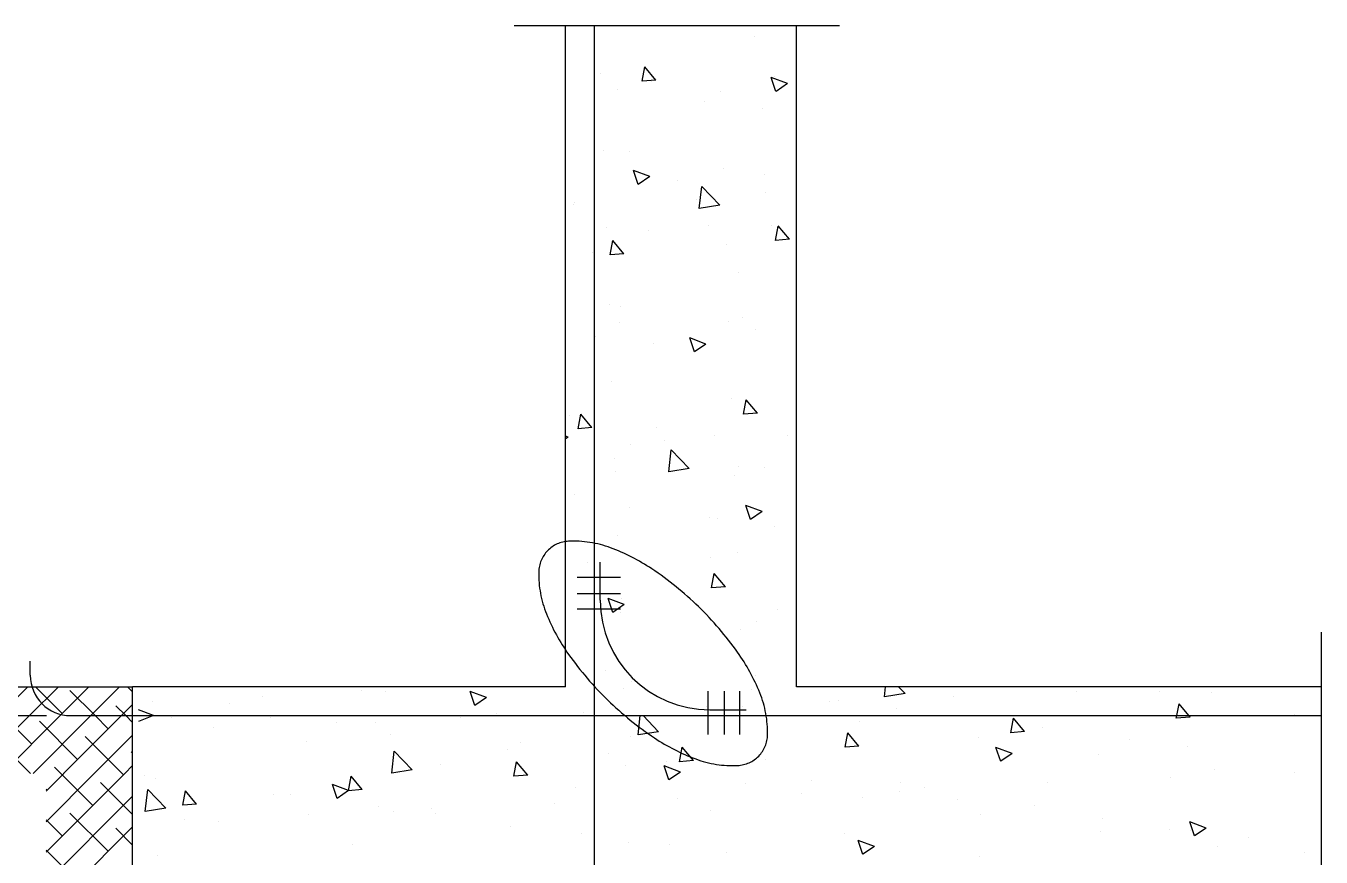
# Model space of a CAD drawing. Header units: millimetres. Extents: x -6629.4 to -6614.2, y -4433.8 to -4416.1.
# Drawn here: x -6618.689 to -6614.201, y -4419.587 to -4416.708 of the extents above; entities that cross this region are included whole.
import ezdxf

# ---------------------------------------------------------------- set-up
doc = ezdxf.new("R2010")
doc.units = ezdxf.units.MM
doc.header["$LTSCALE"] = 10
doc.linetypes.add('DASHDOT', pattern=[1, 0.5, -0.25, 0, -0.25])
doc.layers.add('Termotécnica', color=7, linetype='Continuous')

# ---------------------------------------------------------------- blocks, each defined once
blk = doc.blocks.new('*X1')
at = {"color": 0}
for p, q in [((3330.1, 2513.39), (3335.1, 2518.39)), ((3335.4, 2513.39), (3340.4, 2518.39)), ((3341.08, 2513.76), (3336.45, 2518.39)), ((3340.7, 2513.39), (3345.7, 2518.39)), ((3346.01, 2513.39), (3351.01, 2518.39)), ((3353.26, 2517.5), (3352.36, 2518.39)), ((3346.76, 2513.39), (3342.41, 2517.74)), ((3325.4, 2503.39), (3335.4, 2513.39)), ((3330.7, 2503.39), (3340.7, 2513.39)), ((3335.78, 2508.46), (3330.85, 2513.39)), ((3336.01, 2503.39), (3346.01, 2513.39)), ((3341.31, 2503.39), (3351.31, 2513.39)), ((3349.03, 2511.11), (3346.76, 2513.39)), ((3352.06, 2513.39), (3350.36, 2515.09)), ((3351.31, 2513.39), (3353.26, 2515.33)), ((3353.26, 2512.19), (3352.06, 2513.39)), ((3343.73, 2505.81), (3337.1, 2512.44)), ((3351.45, 2503.39), (3345.06, 2509.79)), ((3346.61, 2503.39), (3353.26, 2510.03)), ((3335.54, 2503.39), (3331.8, 2507.14)), ((3353.26, 2506.89), (3353.01, 2507.14)), ((3340.85, 2503.39), (3339.75, 2504.48)), ((3351.92, 2503.39), (3353.26, 2504.73))]:
    blk.add_line(p, q, dxfattribs=at)

msp = doc.modelspace()

# ---------------------------------------------------------------- linework, layer by layer
at = {"layer": 'Termotécnica', "color": 1, "linetype": 'DASHDOT'}
for p, q in [((-6615.8696, -4416.7083), (-6616.998, -4416.7083)), ((-6614.2013, -4418.8079), (-6614.2013, -4419.996))]:
    msp.add_line(p, q, dxfattribs=at)
at = {"layer": 'Termotécnica', "color": 4}
for p, q in [((-6616.8196, -4418.9971), (-6616.8196, -4416.7083)), ((-6616.0196, -4418.9971), (-6616.0196, -4416.7083)), ((-6625.2196, -4418.9971), (-6618.3196, -4418.9971)), ((-6618.3196, -4419.7971), (-6618.3196, -4418.9971)), ((-6616.8196, -4418.9971), (-6618.3196, -4418.9971)), ((-6614.2013, -4418.9971), (-6616.0196, -4418.9971))]:
    msp.add_line(p, q, dxfattribs=at)
at = {"layer": 'Termotécnica', "color": 6}
for p, q in [((-6616.7196, -4418.6971), (-6616.7196, -4416.7083)), ((-6616.6996, -4418.6971), (-6616.6996, -4418.5653)), ((-6616.7196, -4423.1557), (-6616.7196, -4418.6971)), ((-6618.6744, -4418.9571), (-6618.6744, -4418.9085)), ((-6618.5344, -4419.0971), (-6614.2013, -4419.0971)), ((-6616.3196, -4419.0771), (-6616.1938, -4419.0771))]:
    msp.add_line(p, q, dxfattribs=at)
at = {"layer": 'Termotécnica', "color": 1}
for p, q in [((-6616.1642, -4416.7461), (-6616.1642, -4416.7461)), ((-6616.5541, -4416.8999), (-6616.5449, -4416.8497)), ((-6616.5063, -4416.8957), (-6616.5449, -4416.8497)), ((-6616.6979, -4416.8742), (-6616.6979, -4416.8742)), ((-6616.5063, -4416.8957), (-6616.5541, -4416.8998)), ((-6616.5207, -4416.9013), (-6616.5207, -4416.9013)), ((-6616.0504, -4416.908), (-6616.1064, -4416.8865)), ((-6616.0902, -4416.9349), (-6616.1064, -4416.8865)), ((-6616.0937, -4416.8833), (-6616.0937, -4416.8833)), ((-6616.6407, -4416.9297), (-6616.6407, -4416.9297)), ((-6616.2824, -4416.9342), (-6616.2824, -4416.9342)), ((-6616.0504, -4416.908), (-6616.0901, -4416.9349)), ((-6616.3377, -4416.9696), (-6616.3377, -4416.9696)), ((-6616.1375, -4416.996), (-6616.1375, -4416.996)), ((-6616.6882, -4417.1406), (-6616.6882, -4417.1406)), ((-6616.5977, -4417.1434), (-6616.5977, -4417.1434)), ((-6616.5279, -4417.2301), (-6616.5839, -4417.2086)), ((-6616.5677, -4417.257), (-6616.5839, -4417.2086)), ((-6616.2727, -4417.2005), (-6616.2727, -4417.2005)), ((-6616.5279, -4417.2301), (-6616.5677, -4417.257)), ((-6616.4303, -4417.2452), (-6616.4303, -4417.2452)), ((-6616.3559, -4417.3404), (-6616.3471, -4417.2645)), ((-6616.2848, -4417.3294), (-6616.3471, -4417.2644)), ((-6616.1311, -4417.2234), (-6616.1311, -4417.2234)), ((-6616.365, -4417.3101), (-6616.365, -4417.3101)), ((-6616.1273, -4417.2851), (-6616.1273, -4417.2851)), ((-6616.792, -4417.3281), (-6616.792, -4417.3281)), ((-6616.7894, -4417.319), (-6616.7894, -4417.319)), ((-6616.2848, -4417.3294), (-6616.3559, -4417.3404)), ((-6616.3228, -4417.3991), (-6616.3228, -4417.3991)), ((-6616.1066, -4417.3995), (-6616.1066, -4417.3995)), ((-6616.6785, -4417.4069), (-6616.6785, -4417.4069)), ((-6616.5336, -4417.4176), (-6616.5336, -4417.4176)), ((-6616.0913, -4417.4514), (-6616.0821, -4417.4013)), ((-6616.0435, -4417.4472), (-6616.0821, -4417.4012)), ((-6616.6651, -4417.5016), (-6616.6559, -4417.4515)), ((-6616.6173, -4417.4974), (-6616.6559, -4417.4514)), ((-6616.263, -4417.4669), (-6616.263, -4417.4669)), ((-6616.0435, -4417.4472), (-6616.0913, -4417.4514)), ((-6616.7251, -4417.4942), (-6616.7251, -4417.4942)), ((-6616.6173, -4417.4974), (-6616.6651, -4417.5016)), ((-6616.2198, -4417.5608), (-6616.2198, -4417.5608)), ((-6616.6688, -4417.6732), (-6616.6688, -4417.6732)), ((-6616.6283, -4417.6791), (-6616.6283, -4417.6791)), ((-6616.6328, -4417.7348), (-6616.6328, -4417.7348)), ((-6616.2532, -4417.7332), (-6616.2532, -4417.7332)), ((-6616.2058, -4417.7167), (-6616.2058, -4417.7167)), ((-6616.1618, -4417.7591), (-6616.1618, -4417.7591)), ((-6616.7149, -4417.7834), (-6616.7149, -4417.7834)), ((-6616.3332, -4417.8102), (-6616.3892, -4417.7887)), ((-6616.373, -4417.8371), (-6616.3892, -4417.7888)), ((-6616.5146, -4417.8098), (-6616.5146, -4417.8098)), ((-6616.3332, -4417.8102), (-6616.373, -4417.8371)), ((-6616.659, -4417.9395), (-6616.659, -4417.9395)), ((-6616.2435, -4417.9995), (-6616.2435, -4417.9995)), ((-6616.2023, -4418.0532), (-6616.1931, -4418.003)), ((-6616.1545, -4418.049), (-6616.1931, -4418.003)), ((-6616.8074, -4418.059), (-6616.8074, -4418.059)), ((-6616.7761, -4418.1034), (-6616.7669, -4418.0532)), ((-6616.7283, -4418.0992), (-6616.7669, -4418.0532)), ((-6616.1545, -4418.049), (-6616.2023, -4418.0531)), ((-6616.7283, -4418.0992), (-6616.7761, -4418.1033)), ((-6616.5044, -4418.0989), (-6616.5044, -4418.0989)), ((-6616.8108, -4418.1323), (-6616.8196, -4418.1289)), ((-6616.8108, -4418.1323), (-6616.8196, -4418.1383)), ((-6616.5953, -4418.1564), (-6616.5953, -4418.1564)), ((-6616.4771, -4418.1436), (-6616.4771, -4418.1436)), ((-6616.3042, -4418.1253), (-6616.3042, -4418.1253)), ((-6616.05, -4418.1255), (-6616.05, -4418.1255)), ((-6616.6493, -4418.2058), (-6616.6493, -4418.2058)), ((-6616.462, -4418.2521), (-6616.4532, -4418.1762)), ((-6616.3909, -4418.2411), (-6616.4532, -4418.1762)), ((-6616.6457, -4418.251), (-6616.6457, -4418.251)), ((-6616.3909, -4418.2411), (-6616.462, -4418.2521)), ((-6616.2187, -4418.233), (-6616.2187, -4418.233)), ((-6616.1288, -4418.2365), (-6616.1288, -4418.2365)), ((-6616.2338, -4418.2658), (-6616.2338, -4418.2658)), ((-6616.787, -4418.3321), (-6616.787, -4418.3321)), ((-6616.597, -4418.3746), (-6616.597, -4418.3746)), ((-6616.1386, -4418.3904), (-6616.1946, -4418.3689)), ((-6616.1784, -4418.4172), (-6616.1946, -4418.3689)), ((-6616.3205, -4418.4121), (-6616.3205, -4418.4121)), ((-6616.294, -4418.4145), (-6616.294, -4418.4145)), ((-6616.1386, -4418.3904), (-6616.1784, -4418.4172)), ((-6616.6396, -4418.4721), (-6616.6396, -4418.4721)), ((-6616.0937, -4418.4408), (-6616.0937, -4418.4408)), ((-6616.3179, -4418.5502), (-6616.3179, -4418.5502)), ((-6616.2241, -4418.5321), (-6616.2241, -4418.5321)), ((-6616.745, -4418.5683), (-6616.745, -4418.5683)), ((-6616.3133, -4418.6549), (-6616.3041, -4418.6048)), ((-6616.2655, -4418.6507), (-6616.3041, -4418.6048)), ((-6616.2655, -4418.6507), (-6616.3133, -4418.6549)), ((-6616.6161, -4418.7125), (-6616.6721, -4418.6909)), ((-6616.6559, -4418.7393), (-6616.6721, -4418.691)), ((-6616.626, -4418.6921), (-6616.626, -4418.6921)), ((-6616.3865, -4418.6901), (-6616.3865, -4418.6901)), ((-6616.6161, -4418.7125), (-6616.6559, -4418.7393)), ((-6616.6298, -4418.7384), (-6616.6298, -4418.7384)), ((-6616.0835, -4418.73), (-6616.0835, -4418.73)), ((-6616.1594, -4418.7722), (-6616.1594, -4418.7722)), ((-6616.2143, -4418.7984), (-6616.2143, -4418.7984)), ((-6616.6813, -4418.9391), (-6616.6813, -4418.9391)), ((-6616.1621, -4418.959), (-6616.1621, -4418.959)), ((-6617.5261, -4419.0093), (-6617.5261, -4419.0093)), ((-6617.4433, -4419.0132), (-6617.4433, -4419.0132)), ((-6617.0936, -4419.0345), (-6617.1496, -4419.013)), ((-6617.1334, -4419.0614), (-6617.1496, -4419.0131)), ((-6616.6201, -4419.0048), (-6616.6201, -4419.0048)), ((-6616.5892, -4418.9771), (-6616.5892, -4418.9771)), ((-6616.176, -4419.0056), (-6616.176, -4419.0056)), ((-6615.9837, -4418.9973), (-6615.9838, -4418.9971)), ((-6615.9834, -4418.9971), (-6615.9837, -4418.9973)), ((-6615.7143, -4419.0314), (-6615.7103, -4418.9971)), ((-6615.6431, -4419.0204), (-6615.6655, -4418.9971)), ((-6615.0496, -4419.0123), (-6615.0496, -4419.0123)), ((-6614.7598, -4419.0124), (-6614.7598, -4419.0124)), ((-6618.2515, -4419.0472), (-6618.2515, -4419.0472)), ((-6617.9826, -4419.0556), (-6617.9826, -4419.0556)), ((-6617.8703, -4419.0312), (-6617.8703, -4419.0312)), ((-6617.0936, -4419.0345), (-6617.1334, -4419.0614)), ((-6615.9037, -4419.0484), (-6615.9037, -4419.0484)), ((-6615.8731, -4419.0455), (-6615.8731, -4419.0455)), ((-6615.6431, -4419.0204), (-6615.7143, -4419.0314)), ((-6615.4767, -4419.0304), (-6615.4767, -4419.0304)), ((-6614.7012, -4419.0971), (-6614.6936, -4419.0559)), ((-6614.6591, -4419.0971), (-6614.6936, -4419.0559)), ((-6614.5799, -4419.0172), (-6614.5799, -4419.0172)), ((-6618.2473, -4419.0971), (-6618.2993, -4419.0771)), ((-6618.2473, -4419.0971), (-6618.2993, -4419.1171)), ((-6618.1843, -4419.1048), (-6618.1843, -4419.1048)), ((-6617.8407, -4419.1036), (-6617.8407, -4419.1036)), ((-6617.6796, -4419.0955), (-6617.6796, -4419.0955)), ((-6617.1849, -4419.1026), (-6617.1849, -4419.1026)), ((-6617.0595, -4419.0893), (-6617.0595, -4419.0893)), ((-6616.7578, -4419.0845), (-6616.7578, -4419.0845)), ((-6616.5681, -4419.1639), (-6616.5603, -4419.0971)), ((-6616.4969, -4419.1528), (-6616.5504, -4419.0971)), ((-6616.3308, -4419.0665), (-6616.3308, -4419.0665)), ((-6616.2046, -4419.0647), (-6616.2046, -4419.0647)), ((-6615.6728, -4419.0719), (-6615.6728, -4419.0719)), ((-6615.2767, -4419.1563), (-6615.2675, -4419.1061)), ((-6615.2289, -4419.1521), (-6615.2674, -4419.1061)), ((-6614.7029, -4419.1061), (-6614.7012, -4419.0971)), ((-6614.6551, -4419.1019), (-6614.7029, -4419.106)), ((-6614.6551, -4419.1019), (-6614.6591, -4419.0971)), ((-6614.2932, -4419.0925), (-6614.2932, -4419.0925)), ((-6618.039, -4419.1387), (-6618.039, -4419.1387)), ((-6617.612, -4419.1206), (-6617.612, -4419.1206)), ((-6617.4793, -4419.1219), (-6617.4793, -4419.1219)), ((-6615.8005, -4419.116), (-6615.8005, -4419.116)), ((-6615.1675, -4419.1384), (-6615.1675, -4419.1384)), ((-6617.7177, -4419.1849), (-6617.7177, -4419.1849)), ((-6617.4252, -4419.1635), (-6617.4252, -4419.1635)), ((-6616.9741, -4419.1884), (-6616.9741, -4419.1884)), ((-6616.593, -4419.1694), (-6616.593, -4419.1694)), ((-6616.4969, -4419.1528), (-6616.5681, -4419.1638)), ((-6615.8505, -4419.2065), (-6615.8413, -4419.1563)), ((-6615.8027, -4419.2023), (-6615.8413, -4419.1563)), ((-6615.3898, -4419.1723), (-6615.3898, -4419.1723)), ((-6615.2289, -4419.1521), (-6615.2767, -4419.1562)), ((-6614.8646, -4419.1783), (-6614.8646, -4419.1783)), ((-6617.4219, -4419.2963), (-6617.413, -4419.2203)), ((-6617.3507, -4419.2852), (-6617.413, -4419.2203)), ((-6617.0211, -4419.2147), (-6617.0211, -4419.2147)), ((-6616.6711, -4419.2283), (-6616.6711, -4419.2283)), ((-6616.4243, -4419.2567), (-6616.4151, -4419.2065)), ((-6616.3765, -4419.2525), (-6616.4151, -4419.2065)), ((-6615.8027, -4419.2023), (-6615.8505, -4419.2065)), ((-6615.2717, -4419.2285), (-6615.3278, -4419.207)), ((-6615.3115, -4419.2554), (-6615.3278, -4419.207)), ((-6615.2717, -4419.2285), (-6615.3115, -4419.2553)), ((-6614.9743, -4419.2323), (-6614.9743, -4419.2323)), ((-6614.6643, -4419.2047), (-6614.6643, -4419.2047)), ((-6617.3507, -4419.2852), (-6617.4219, -4419.2963)), ((-6617.2512, -4419.265), (-6617.2512, -4419.265)), ((-6616.9981, -4419.3069), (-6616.9889, -4419.2567)), ((-6616.9503, -4419.3027), (-6616.9889, -4419.2567)), ((-6616.6104, -4419.2711), (-6616.6104, -4419.2711)), ((-6616.4612, -4419.3194), (-6616.4775, -4419.2711)), ((-6616.4214, -4419.2926), (-6616.4775, -4419.2711)), ((-6616.4708, -4419.2546), (-6616.4708, -4419.2546)), ((-6616.3765, -4419.2525), (-6616.4243, -4419.2567)), ((-6616.1264, -4419.2495), (-6616.1264, -4419.2495)), ((-6614.5702, -4419.2835), (-6614.5702, -4419.2835)), ((-6618.6196, -4419.5703), (-6618.3464, -4419.2971)), ((-6618.6196, -4419.4643), (-6618.4525, -4419.2971)), ((-6618.6196, -4419.3582), (-6618.5585, -4419.2971)), ((-6618.4571, -4419.4078), (-6618.5678, -4419.2971)), ((-6618.3196, -4419.4392), (-6618.4306, -4419.3282)), ((-6618.351, -4419.3017), (-6618.3557, -4419.2971)), ((-6618.2774, -4419.3046), (-6618.2774, -4419.3046)), ((-6618.2418, -4419.3135), (-6618.2418, -4419.3135)), ((-6617.5719, -4419.3571), (-6617.5627, -4419.3069)), ((-6617.5241, -4419.3529), (-6617.5627, -4419.3069)), ((-6616.9503, -4419.3027), (-6616.9981, -4419.3069)), ((-6616.4214, -4419.2926), (-6616.4612, -4419.3194)), ((-6615.9656, -4419.3212), (-6615.9656, -4419.3212)), ((-6615.6599, -4419.3296), (-6615.6599, -4419.3296)), ((-6615.1488, -4419.3296), (-6615.1488, -4419.3296)), ((-6614.7218, -4419.3115), (-6614.7218, -4419.3115)), ((-6614.2947, -4419.2935), (-6614.2947, -4419.2935)), ((-6618.6162, -4419.3548), (-6618.6196, -4419.3513)), ((-6618.2757, -4419.4287), (-6618.2668, -4419.3527)), ((-6618.2045, -4419.4176), (-6618.2668, -4419.3527)), ((-6618.1457, -4419.4073), (-6618.1365, -4419.3571)), ((-6618.0979, -4419.4031), (-6618.1365, -4419.3571)), ((-6617.831, -4419.3699), (-6617.831, -4419.3699)), ((-6617.7721, -4419.3712), (-6617.7721, -4419.3712)), ((-6617.5712, -4419.3566), (-6617.6272, -4419.3351)), ((-6617.6109, -4419.3835), (-6617.6272, -4419.3352)), ((-6617.5712, -4419.3566), (-6617.6109, -4419.3835)), ((-6617.5241, -4419.3529), (-6617.5719, -4419.3571)), ((-6616.7846, -4419.3451), (-6616.7846, -4419.3451)), ((-6616.1949, -4419.3311), (-6616.1949, -4419.3311)), ((-6616.003, -4419.3657), (-6616.003, -4419.3657)), ((-6615.6626, -4419.3611), (-6615.6626, -4419.3611)), ((-6615.5759, -4419.3476), (-6615.5759, -4419.3476)), ((-6618.6196, -4419.6764), (-6618.3196, -4419.3764)), ((-6618.2045, -4419.4176), (-6618.2756, -4419.4287)), ((-6618.0979, -4419.4031), (-6618.1457, -4419.4073)), ((-6617.4691, -4419.411), (-6617.4691, -4419.411)), ((-6617.2841, -4419.4198), (-6617.2841, -4419.4198)), ((-6616.8571, -4419.4018), (-6616.8571, -4419.4018)), ((-6616.43, -4419.3837), (-6616.43, -4419.3837)), ((-6615.7908, -4419.3823), (-6615.7908, -4419.3823)), ((-6615.4623, -4419.3874), (-6615.4623, -4419.3874)), ((-6615.1933, -4419.4097), (-6615.1933, -4419.4097)), ((-6618.5632, -4419.5139), (-6618.6196, -4419.4574)), ((-6618.4041, -4419.5669), (-6618.5366, -4419.4343)), ((-6618.1382, -4419.4559), (-6618.1382, -4419.4559)), ((-6618.0233, -4419.4649), (-6618.0233, -4419.4649)), ((-6617.7112, -4419.4378), (-6617.7112, -4419.4378)), ((-6617.4155, -4419.4298), (-6617.4155, -4419.4298)), ((-6617.2689, -4419.4374), (-6617.2689, -4419.4374)), ((-6616.3181, -4419.4252), (-6616.3181, -4419.4252)), ((-6615.38, -4419.4386), (-6615.38, -4419.4386)), ((-6614.9571, -4419.4539), (-6614.9571, -4419.4539)), ((-6614.5996, -4419.4865), (-6614.6556, -4419.465)), ((-6614.6394, -4419.5134), (-6614.6556, -4419.465)), ((-6618.6196, -4419.7825), (-6618.3196, -4419.4825)), ((-6618.3196, -4419.5452), (-6618.3775, -4419.4873)), ((-6617.0114, -4419.4811), (-6617.0114, -4419.4811)), ((-6616.7636, -4419.5039), (-6616.7636, -4419.5039)), ((-6615.8516, -4419.5053), (-6615.8516, -4419.5053)), ((-6614.9645, -4419.4986), (-6614.9645, -4419.4986)), ((-6614.7268, -4419.4898), (-6614.7268, -4419.4898)), ((-6614.6541, -4419.4938), (-6614.6541, -4419.4938)), ((-6614.5996, -4419.4865), (-6614.6394, -4419.5134)), ((-6617.5567, -4419.545), (-6617.5567, -4419.545)), ((-6616.6007, -4419.5374), (-6616.6007, -4419.5374)), ((-6616.4606, -4419.5438), (-6616.4606, -4419.5438)), ((-6615.7493, -4419.5506), (-6615.8053, -4419.5291)), ((-6615.7891, -4419.5775), (-6615.8053, -4419.5291)), ((-6615.7493, -4419.5506), (-6615.7891, -4419.5774)), ((-6614.5604, -4419.5498), (-6614.5604, -4419.5498)), ((-6614.4538, -4419.5202), (-6614.4538, -4419.5202)), ((-6618.5101, -4419.673), (-6618.6196, -4419.5634)), ((-6618.232, -4419.5799), (-6618.232, -4419.5799)), ((-6616.2604, -4419.5702), (-6616.2604, -4419.5702)), ((-6615.385, -4419.5853), (-6615.385, -4419.5853)), ((-6614.2602, -4419.5698), (-6614.2602, -4419.5698))]:
    msp.add_line(p, q, dxfattribs=at)
at = {"layer": 'Termotécnica', "color": 6, "linetype": 'DASHDOT'}
msp.add_line((-6623.4053, -4419.0971), (-6618.6179, -4419.0971), dxfattribs=at)
at = {"layer": 'Termotécnica', "color": 1, "linetype": 'DASHDOT'}
msp.add_lwpolyline([(-6616.8817, -4418.5259, 0.190421), (-6616.9124, -4418.5997, 0.100772), (-6616.8857, -4418.7445, 0.058871), (-6616.8086, -4418.8852, 0.045325), (-6616.6731, -4419.0432, 0.045325), (-6616.5113, -4419.1742, 0.058871), (-6616.3684, -4419.2472, 0.100772), (-6616.2229, -4419.2697, 0.190421), (-6616.1501, -4419.2369, 0.190421), (-6616.1193, -4419.1631, 0.100772), (-6616.146, -4419.0184, 0.058871), (-6616.2231, -4418.8776, 0.045325), (-6616.3587, -4418.7196, 0.045325), (-6616.5205, -4418.5887, 0.058871), (-6616.6634, -4418.5157, 0.100772), (-6616.8088, -4418.4931, 0.190421)], format="xyb", close=True, dxfattribs=at)
at = {"layer": 'Termotécnica', "color": 4}
for points in [[(-6616.6293, -4418.6191), (-6616.7793, -4418.6191)], [(-6616.6293, -4418.6753), (-6616.7793, -4418.6753)], [(-6616.6293, -4418.7287), (-6616.7793, -4418.7287)], [(-6616.3263, -4419.0123), (-6616.3263, -4419.1623)], [(-6616.2701, -4419.0123), (-6616.2701, -4419.1623)], [(-6616.2167, -4419.0123), (-6616.2167, -4419.1623)]]:
    msp.add_lwpolyline(points, dxfattribs=at)
at = {"layer": 'Termotécnica', "color": 6}
for centre, radius in [((-6616.3196, -4418.6971), 0.38), ((-6618.5344, -4418.9571), 0.14)]:
    msp.add_arc(centre, radius, 180, 270, dxfattribs=at)

# ---------------------------------------------------------------- block references
at = {"layer": 'Termotécnica', "color": 1, "xscale": 0.01999999999998181, "yscale": 0.01999999999998181, "zscale": 0.02}
msp.add_blockref('*X1', (-6685.3848, -4469.3649), dxfattribs=at)

doc.saveas('drawing.dxf')
